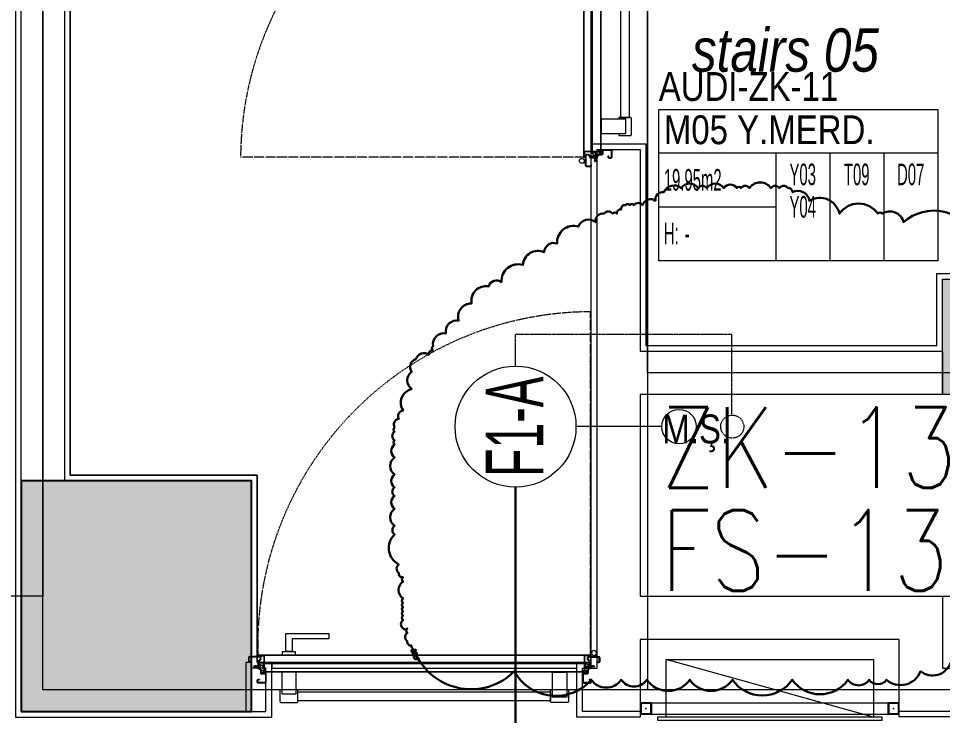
# Model space of a CAD drawing. Extents: x -2749 to 23780, y -1311 to 8245.
# Drawn here: x 3981.6 to 4302.5, y 2363.6 to 2605.5 of the extents above; entities that cross this region are included whole.
import ezdxf
from ezdxf.enums import TextEntityAlignment as Align

# ---------------------------------------------------------------- set-up
doc = ezdxf.new("R2010")
doc.units = 0
doc.header["$MEASUREMENT"] = 0
doc.linetypes.add('DOT2', pattern=[0.125, 0, -0.125])
doc.linetypes.add('HIDDEN', pattern=[0.375, 0.25, -0.125])
doc.layers.get('0').update_dxf_attribs({"color": 9, "lineweight": 9})
for name, color, linetype, lineweight in [('00', 9, 'Continuous', 9), ('01', 9, 'Continuous', 9), ('06D', 9, 'Continuous', 9), ('10', 9, 'Continuous', 9), ('11', 9, 'Continuous', 9), ('14', 9, 'Continuous', 9), ('20', 9, 'DOT2', 9), ('21', 9, 'Continuous', 9), ('30', 251, 'Continuous', 9), ('32-ekipman', 9, 'Continuous', 9), ('33', 9, 'BATTING', 9), ('35', 9, 'Continuous', 9), ('40', 9, 'Continuous', 9), ('40B', 9, 'Continuous', 9), ('E-MODÜL HATTI', 6, 'Continuous', 30), ('E-YAZI', 7, 'Continuous', 30), ('KOLON', 251, 'Continuous', 9), ('TARAMA', 251, 'Continuous', 13), ('Y-DRENAJ', 251, 'HIDDEN', 13), ('Y-SPRINKLER-BORU', 251, 'Continuous', 13), ('Y-VANA', 3, 'Continuous', 13)]:
    doc.layers.add(name, color=color, linetype=linetype, lineweight=lineweight)
doc.styles.add('Arial', font='arial.ttf', dxfattribs={"height": 2.5})
doc.styles.add('E-YAZI', font='txttw.shx')
doc.styles.add('MuuM_TEXT-ITALIC', font='ARIALNI.TTF')
doc.styles.add('MuuM_TEXT-STANDART', font='ARIALN.TTF')
doc.linetypes.add('BATTING', pattern='A,0.0001,-0.1,[134,ltypeshp.shx,S=0.1,R=0,X=-0.1,Y=0],-0.2,[134,ltypeshp.shx,S=0.1,R=180,X=0.1,Y=0],-0.1', length=0.4001)

# ---------------------------------------------------------------- blocks, each defined once
blk = doc.blocks.new('p-kolon_80x80')
blk.add_lwpolyline([(-40, -40), (40, -40), (40, 40), (-40, 40)], close=True)
blk = doc.blocks.new('*U11')
at = {"ltscale": 15}
for p, q in [((-24.9, 0.9), (-25.7, 0)), ((-24.9, -0.9), (-25.7, 0)), ((-22.9, 1.5), (-24.9, 0.9)), ((-22.9, 1.5), (-22.9, -1.5)), ((-21.2, -2.7), (-18.1, 2.8)), ((-21, -2.7), (-17.9, 2.7)), ((-19.7, -2.7), (-16.6, 2.8)), ((-19.5, -2.7), (-16.4, 2.7)), ((-18.5, 1.5), (-18.3, 2)), ((-18.2, -2.7), (-15.1, 2.8)), ((-18, -2.7), (-14.9, 2.7)), ((-17, 1.5), (-16.8, 2)), ((-16.7, -2.7), (-13.6, 2.8)), ((-16.5, -2.7), (-13.4, 2.7)), ((-15.5, 1.5), (-15.3, 2)), ((-15.2, -2.7), (-12.1, 2.8)), ((-15, -2.7), (-11.9, 2.7)), ((-14, 1.5), (-13.8, 2)), ((-13.7, -2.7), (-10.6, 2.8)), ((-13.5, -2.7), (-10.4, 2.7)), ((-12.5, 1.5), (-12.3, 2)), ((-12.2, -2.7), (-9.1, 2.8)), ((-12, -2.7), (-8.9, 2.7)), ((-11, 1.5), (-10.8, 2)), ((-10.7, -2.7), (-7.6, 2.8)), ((-10.5, -2.7), (-7.4, 2.7)), ((-9.5, 1.5), (-9.3, 2)), ((-9.2, -2.7), (-6.1, 2.8)), ((-9, -2.7), (-5.9, 2.7)), ((-8, 1.5), (-7.8, 2)), ((-7.7, -2.7), (-4.6, 2.8)), ((-7.5, -2.7), (-4.4, 2.7)), ((-6.5, 1.5), (-6.3, 2)), ((-6.2, -2.7), (-3.1, 2.8)), ((-6, -2.7), (-2.9, 2.7)), ((-5, 1.5), (-4.8, 2)), ((-4.7, -2.7), (-1.6, 2.8)), ((-4.5, -2.7), (-1.4, 2.7)), ((-3.5, 1.5), (-3.3, 2)), ((-2, 1.5), (-1.8, 2)), ((-0.5, 4.2), (-1.5, 1.5)), ((0, 0.5), (-0.6, 0.5)), ((-24.9, -0.9), (-22.9, -1.5)), ((-8.6, -1.5), (-22.9, -1.5)), ((-21.2, -2.7), (-20.9, -1.5)), ((-20.3, -1.5), (-19.1, -1.5)), ((-19.7, -2.7), (-19.4, -1.5)), ((-18.8, -1.5), (-17.6, -1.5)), ((-18.2, -2.7), (-17.9, -1.5)), ((-17.3, -1.5), (-16.1, -1.5)), ((-16.7, -2.7), (-16.4, -1.5)), ((-15.8, -1.5), (-14.6, -1.5)), ((-15.2, -2.7), (-14.9, -1.5)), ((-14.3, -1.5), (-13.1, -1.5)), ((-13.7, -2.7), (-13.4, -1.5)), ((-12.8, -1.5), (-11.6, -1.5)), ((-12.2, -2.7), (-11.9, -1.5)), ((-11.3, -1.5), (-10.1, -1.5)), ((-10.7, -2.7), (-10.4, -1.5)), ((-9.8, -1.5), (-8.6, -1.5)), ((-9.2, -2.7), (-8.9, -1.5)), ((-8.3, -1.5), (-7.1, -1.5)), ((-7.7, -2.7), (-7.4, -1.5)), ((-6.8, -1.5), (-5.6, -1.5)), ((-6.2, -2.7), (-5.9, -1.5)), ((-5.3, -1.5), (-4.1, -1.5)), ((-4.7, -2.7), (-4.4, -1.5)), ((-3.8, -1.5), (-2.1, -1.5)), ((-0.5, -4.2), (-1.5, -1.5)), ((0, -0.5), (-0.6, -0.5))]:
    blk.add_line(p, q, dxfattribs=at)
for p, q in [((-6.9, 1.5), (-22.9, 1.5)), ((-17.4, 1.5), (-18.6, 1.5)), ((-15.9, 1.5), (-17.1, 1.5)), ((-14.4, 1.5), (-15.6, 1.5)), ((-12.9, 1.5), (-14.1, 1.5)), ((-11.4, 1.5), (-12.6, 1.5)), ((-9.9, 1.5), (-11.1, 1.5)), ((-8.4, 1.5), (-9.6, 1.5)), ((-6.9, 1.5), (-8.1, 1.5)), ((-5.4, 1.5), (-6.6, 1.5)), ((-3.9, 1.5), (-5.1, 1.5)), ((-2.4, 1.5), (-3.6, 1.5)), ((-1.5, 1.5), (-2.1, 1.5)), ((0, 0.5), (0, 4.1)), ((-1.5, -1.5), (-2.1, -1.5)), ((0, -0.5), (0, -4.1))]:
    blk.add_line(p, q)
for centre, radius, start, end in [((-26, 3.9), 3.92, 274.361, 322.1025), ((-26, -3.9), 3.92, 37.8975, 85.639), ((-18, 2.8), 0.0971, 330.3204, 150.3204), ((-16.5, 2.8), 0.0971, 330.3204, 150.3204), ((-15, 2.8), 0.0971, 330.3204, 150.3204), ((-13.5, 2.8), 0.0971, 330.3204, 150.3204), ((-12, 2.8), 0.0971, 330.3204, 150.3204), ((-10.5, 2.8), 0.0971, 330.3204, 150.3204), ((-9, 2.8), 0.0971, 330.3204, 150.3204), ((-7.5, 2.8), 0.0971, 330.3204, 150.3204), ((-6, 2.8), 0.0971, 330.3204, 150.3204), ((-4.5, 2.8), 0.0971, 330.3204, 150.3204), ((-3, 2.8), 0.0971, 330.3204, 150.3204), ((-1.5, 2.8), 0.0971, 330.3204, 150.3204), ((-0.6, 0), 0.486, 90, 270), ((-0.3, 4.1), 0.25, 0, 150.0864), ((-21.1, -2.7), 0.0971, 150.3204, 330.3204), ((-19.6, -2.7), 0.0971, 150.3204, 330.3204), ((-18.1, -2.7), 0.0971, 150.3204, 330.3204), ((-16.6, -2.7), 0.0971, 150.3204, 330.3204), ((-15.1, -2.7), 0.0971, 150.3204, 330.3204), ((-13.6, -2.7), 0.0971, 150.3204, 330.3204), ((-12.1, -2.7), 0.0971, 150.3204, 330.3204), ((-10.6, -2.7), 0.0971, 150.3204, 330.3204), ((-9.1, -2.7), 0.0971, 150.3204, 330.3204), ((-7.6, -2.7), 0.0971, 150.3204, 330.3204), ((-6.1, -2.7), 0.0971, 150.3204, 330.3204), ((-4.6, -2.7), 0.0971, 150.3204, 330.3204), ((-0.3, -4.1), 0.25, 209.9136, 0)]:
    blk.add_arc(centre, radius, start, end, dxfattribs=at)
blk = doc.blocks.new('conta')
at = {"ltscale": 10}
for p, q in [((-2649.88, 5344.46), (-2649.78, 5344.3)), ((-2649.87, 5345.53), (-2649.81, 5345.61)), ((-2649.78, 5344.3), (-2649.74, 5344.3)), ((-2649.72, 5345.4), (-2649.28, 5345.4)), ((-2649.25, 5345.41), (-2649.09, 5345.51)), ((-2648.97, 5344.05), (-2648.78, 5343.8)), ((-2648.87, 5344.09), (-2648.7, 5343.86)), ((-2648.83, 5344.87), (-2648.56, 5345.24)), ((-2648.77, 5345.12), (-2648.63, 5345.3)), ((-2648.71, 5343.79), (-2648.71, 5343.79)), ((-2648.56, 5345.31), (-2648.56, 5345.31))]:
    blk.add_line(p, q, dxfattribs=at)
for centre, radius, start, end in [((-2653.03, 5345), 3.19, 350.4674, 8.9372), ((-2649.87, 5344.47), 0.02, 170.4674, 213.7451), ((-2649.83, 5345.5), 0.05, 140.6345, 188.9372), ((-2649.74, 5345.58), 0.0696, 22.2428, 159.258), ((-2650.94, 5345.01), 1.24, 340.3382, 16.7772), ((-2649.74, 5344.58), 0.03, 160.3382, 273.2666), ((-2649.72, 5345.37), 0.03, 90, 196.7772), ((-2649.56, 5341.55), 3.01, 80.4362, 93.2666), ((-2649.28, 5345.45), 0.05, 270, 303.0062), ((-2649.22, 5344.14), 0.231, 353.9571, 81.9004), ((-2649.08, 5345.49), 0.03, 4.7972, 123.0062), ((-2649.06, 5344.54), 0.03, 260.4362, 338.7066), ((-2650.22, 5344.99), 1.27, 338.7066, 23.0418), ((-2648.89, 5344.11), 0.1, 173.9571, 217.2653), ((-2649.01, 5345.57), 0.05, 18.7951, 42.1429), ((-2651.17, 5344.83), 2.33, 7.5897, 18.7951), ((-2658.2, 5345.19), 9.36, 353.6857, 357.8537), ((-2648.79, 5344.15), 0.1, 173.6857, 217.2653), ((-2648.81, 5345.15), 0.05, 187.5897, 322.7347), ((-2648.79, 5344.84), 0.05, 142.7347, 180.2669), ((-2648.74, 5343.83), 0.05, 217.2653, 307.2653), ((-2648.74, 5343.83), 0.05, 307.2653, 37.2653), ((-2648.59, 5345.27), 0.05, 52.7347, 142.7347), ((-2648.59, 5345.27), 0.05, 322.7347, 52.7347)]:
    blk.add_arc(centre, radius, start, end, dxfattribs=at)
for points, knots in [([(-2649.74, 5344.31), (-2649.74, 5344.34), (-2649.7, 5344.52), (-2649.59, 5344.33), (-2649.34, 5344.36), (-2649.23, 5344.37), (-2649.18, 5344.37)], [0, 0, 0, 0, 0.1008757, 0.3841126, 0.5436166, 0.6906785, 0.6906785, 0.6906785, 0.6906785]), ([(-2648.98, 5345.6), (-2649, 5345.63), (-2649.09, 5345.71), (-2649.23, 5345.44), (-2649.32, 5345.74), (-2649.39, 5345.46), (-2649.51, 5345.75), (-2649.59, 5345.5), (-2649.65, 5345.57), (-2649.68, 5345.61)], [0.0086373, 0.0086373, 0.0086373, 0.0086373, 0.1097304, 0.3133405, 0.4430081, 0.5658764, 0.7165186, 0.8527974, 0.9648495, 0.9648495, 0.9648495, 0.9648495])]:
    blk.add_open_spline(points, degree=3, knots=knots, dxfattribs=at)
blk = doc.blocks.new('p-yn_sackasa')
at = {"layer": '10', "linetype": 'Continuous'}
for p, q in [((0, 6.16), (0, 6.9)), ((0.01, 6.9), (0.01, 6.15)), ((0.14, 6.9), (0.14, 6.16)), ((0.15, 6.9), (0.15, 6.16)), ((2.69, 7.16), (0.26, 7.16)), ((2.69, 7.15), (0.26, 7.15)), ((2.69, 7.02), (0.26, 7.02)), ((0.26, 7.01), (2.69, 7.01)), ((2.8, 3.29), (2.8, 6.9)), ((2.81, 3.29), (2.81, 6.9)), ((2.94, 3.29), (2.94, 6.9)), ((2.95, 3.29), (2.95, 6.9)), ((0.26, 6.05), (0.76, 6.05)), ((0.75, 6.04), (0.26, 6.04)), ((0.26, 5.91), (0.75, 5.91)), ((0.76, 5.9), (0.26, 5.9)), ((0.75, 5.91), (0.75, 6.04)), ((0.76, 5.9), (0.76, 6.05)), ((1.11, 2.52), (1.11, 3.73)), ((1.12, 2.52), (1.12, 3.73)), ((1.25, 3.73), (1.25, 2.52)), ((1.26, 2.52), (1.26, 3.73)), ((1.37, 3.98), (2.49, 3.98)), ((2.49, 3.97), (1.37, 3.97)), ((1.37, 3.84), (2.49, 3.84)), ((2.49, 3.83), (1.37, 3.83)), ((2.6, 3.69), (2.5, 3.36)), ((2.51, 3.35), (2.61, 3.69)), ((2.73, 3.65), (2.63, 3.32)), ((2.74, 3.64), (2.64, 3.31)), ((-2.19, 0), (-2.19, -0.15)), ((0.67, -0.71), (0.67, 2.27)), ((0.69, -0.71), (0.69, 2.27)), ((0.81, -0.71), (0.81, 2.27)), ((0.83, -0.71), (0.83, 2.27)), ((0.92, 2.33), (0.95, 2.32)), ((0.93, 2.34), (0.95, 2.33)), ((1.01, 2.46), (0.99, 2.47)), ((0.99, 2.46), (1.01, 2.45)), ((-2.95, -0.25), (-2.95, -1.75)), ((-2.94, -1.75), (-2.94, -0.25)), ((-2.81, -0.25), (-2.81, -1.75)), ((-2.8, -0.25), (-2.8, -1.75)), ((-2.19, 0), (-2.7, 0)), ((-2.2, -0.01), (-2.7, -0.01)), ((-2.2, -0.14), (-2.7, -0.14)), ((-2.19, -0.15), (-2.7, -0.15)), ((1.01, -1.85), (-2.7, -1.85)), ((1.01, -1.86), (-2.7, -1.86)), ((-2.7, -1.99), (1.01, -1.99)), ((1.01, -2), (-2.7, -2)), ((-2.2, -0.14), (-2.2, -0.01)), ((0.92, -0.77), (0.95, -0.76)), ((0.93, -0.78), (0.95, -0.77)), ((0.99, -0.89), (1.01, -0.88)), ((1.01, -0.89), (0.99, -0.91)), ((1.11, -0.96), (1.11, -1.75)), ((1.12, -0.96), (1.12, -1.75)), ((1.25, -0.96), (1.25, -1.75)), ((1.26, -0.96), (1.26, -1.75))]:
    blk.add_line(p, q, dxfattribs=at)
for points in [[(0.15, 2.14), (0.67, 2.14), (0.67, -0.54), (0.15, -0.54)], [(0.15, 2.14), (0.41, 2.14), (0.41, -0.54), (0.15, -0.54)]]:
    blk.add_lwpolyline(points, close=True, dxfattribs=at)
for centre, radius, start, end in [((0.26, 6.9), 0.261, 90, 180), ((0.26, 6.9), 0.249, 90, 180), ((0.26, 6.9), 0.122, 90, 180), ((0.26, 6.9), 0.11, 90, 180), ((2.69, 6.9), 0.261, 0, 90), ((2.69, 6.9), 0.249, 0, 90), ((2.69, 6.9), 0.122, 0, 90), ((2.69, 6.9), 0.11, 0, 90), ((0.26, 6.16), 0.261, 180, 270), ((0.26, 6.16), 0.249, 181.345, 271.3502), ((0.26, 6.16), 0.122, 180, 270), ((0.26, 6.16), 0.11, 180, 270), ((1.37, 3.73), 0.253, 90, 180), ((1.37, 3.73), 0.24, 90, 180), ((1.37, 3.73), 0.114, 90, 180), ((1.37, 3.73), 0.101, 90, 180), ((2.49, 3.72), 0.261, 342.8602, 90), ((2.49, 3.72), 0.249, 342.8613, 90), ((2.49, 3.72), 0.122, 342.8607, 90), ((2.49, 3.72), 0.11, 342.8621, 90), ((2.72, 3.29), 0.232, 162.8601, 0), ((2.72, 3.29), 0.219, 162.8613, 0), ((2.72, 3.29), 0.0927, 162.8605, 0), ((2.72, 3.29), 0.0801, 162.8624, 0), ((0.89, 2.27), 0.219, 63.2153, 180), ((0.89, 2.27), 0.206, 63.2169, 180), ((0.89, 2.27), 0.0801, 63.215, 180), ((0.89, 2.27), 0.0674, 63.2144, 180), ((1.04, 2.52), 0.206, 243.2197, 0), ((1.04, 2.52), 0.219, 243.2148, 0), ((1.04, 2.52), 0.0801, 243.2203, 0), ((1.04, 2.52), 0.0674, 243.2129, 0), ((-2.7, -0.25), 0.253, 90, 180), ((-2.7, -1.75), 0.253, 180, 270), ((-2.7, -0.25), 0.24, 90, 180), ((-2.7, -1.75), 0.24, 180, 270), ((-2.7, -0.25), 0.114, 90, 180), ((-2.7, -1.75), 0.114, 180, 270), ((-2.7, -0.25), 0.101, 90, 180), ((-2.7, -1.75), 0.101, 180, 270), ((0.89, -0.71), 0.219, 180, 296.785), ((0.89, -0.71), 0.206, 180, 296.7851), ((0.89, -0.71), 0.0801, 180, 296.785), ((0.89, -0.71), 0.0674, 180, 180.5245), ((0.89, -0.71), 0.0674, 180, 296.7871), ((1.04, -0.96), 0.219, 0, 116.7854), ((1.04, -0.96), 0.206, 0, 116.7836), ((1.04, -0.96), 0.0801, 0, 116.7811), ((1.04, -0.96), 0.0674, 0, 116.7871), ((1.01, -1.75), 0.114, 270, 0), ((1.01, -1.75), 0.24, 270, 0), ((1.01, -1.75), 0.101, 270, 0), ((1.01, -1.75), 0.253, 270, 0)]:
    blk.add_arc(centre, radius, start, end, dxfattribs=at)
at = {"layer": '10', "xscale": 0.0842696629213483, "yscale": 0.0842696629213483, "zscale": 0.0842696629213483}
blk.add_blockref('*U11', (0.95, 1.35), dxfattribs=at)
at = {"layer": '14', "xscale": -0.7887640449438696, "yscale": 0.7887640449438696, "zscale": 0.7887640449438204, "rotation": 90}
blk.add_blockref('conta', (4217.78, -2086.42), dxfattribs=at)
blk = doc.blocks.new('*U325')
at = {"layer": '06D'}
for points in [[(12.5, 9.56), (11.87, 9.56), (11.87, 13.56, -0.414214), (12.25, 13.93), (17.75, 13.93, -0.414214), (18.12, 13.56), (18.12, 9.56), (17.5, 9.56)], [(111.5, 9.56), (112.12, 9.56), (112.12, 13.56, 0.414214), (111.75, 13.93), (106.25, 13.93, 0.414214), (105.87, 13.56), (105.87, 9.56), (106.5, 9.56)]]:
    blk.add_lwpolyline(points, format="xyb", dxfattribs=at)
for points in [[(105.87, 13.31), (18.12, 13.31), (18.12, 10.18), (105.87, 10.18)], [(12.5, 10.94), (17.5, 10.94), (17.5, 3.44), (12.5, 3.44)], [(111.5, 12.06), (106.5, 12.06), (106.5, 3.44), (111.5, 3.44)]]:
    blk.add_lwpolyline(points, close=True, dxfattribs=at)
for points in [[(12.8, -2.56), (12.8, -3.81), (17.2, -3.81), (17.2, -2.56), (12.8, -2.56)], [(13.87, -3.81), (13.87, -10.06), (28.87, -10.06), (28.87, -8.19), (16.12, -8.19), (16.12, -8.19), (16.12, -3.81), (13.87, -3.81)]]:
    blk.add_lwpolyline(points, dxfattribs=at)
at = {"layer": '10', "ltscale": 10}
for p, q in [((6.3, -2.19), (6.3, 3.34)), ((117.6, 3.44), (6.4, 3.44)), ((6.45, -2.29), (6.45, 3.24)), ((117.5, 3.29), (6.5, 3.29)), ((117.55, -2.29), (117.55, 3.24)), ((117.7, -2.19), (117.7, 3.34)), ((5, 0.68), (6, 1.33)), ((5, 0.68), (6, 1.33)), ((6, 0.28), (5, 0.28)), ((6, 0.28), (5, 0.28)), ((6, 0.08), (5, 0.08)), ((6, 0.08), (5, 0.08)), ((6, 1.76), (6, 1.33)), ((6.3, 1.76), (6, 1.76)), ((6, 1.76), (6, 1.33)), ((6.3, 1.76), (6, 1.76)), ((6, 1.33), (6, -0.17)), ((6, 1.33), (6, -0.17)), ((6.3, 1.33), (6.3, 1.76)), ((6.3, 1.33), (6.3, 1.76)), ((6.3, -0.17), (6.3, 1.33)), ((6.3, -0.17), (6.3, 1.33)), ((117.7, 1.76), (117.7, 0.26)), ((118, 1.76), (117.7, 1.76)), ((117.7, 0.26), (117.7, -0.17)), ((118, 0.26), (118, 1.76)), ((118, 1.51), (119, 1.51)), ((118, 1.31), (119, 1.31)), ((119, 0.91), (118, 0.26)), ((118, -0.17), (118, 0.26)), ((4.3, -2.46), (4.3, -2.34)), ((4.4, -2.24), (6.25, -2.24)), ((119.6, -2.56), (4.4, -2.56)), ((4.45, -2.41), (4.45, -2.39)), ((4.45, -2.39), (6.35, -2.39)), ((119.54, -2.41), (4.45, -2.41)), ((6, -0.17), (6.3, -0.17)), ((6, -0.17), (6.3, -0.17)), ((119.54, -2.39), (117.65, -2.39)), ((117.7, -0.17), (118, -0.17)), ((119.6, -2.24), (117.75, -2.24)), ((119.55, -2.41), (119.55, -2.39)), ((119.7, -2.46), (119.7, -2.34)), ((120.84, -2), (120.84, -2.43)), ((120.84, -2), (120.84, -2.43)), ((121.05, -2), (121.05, -2.43)), ((121.05, -2), (121.05, -2.43)), ((121.22, -2.16), (121.05, -2.16)), ((121.22, -2.16), (121.05, -2.16)), ((121.22, -2.16), (121.22, -2.29)), ((121.22, -2.16), (121.22, -2.29)), ((121.6, -2.73), (121.73, -2.62)), ((121.6, -2.73), (121.73, -2.62))]:
    blk.add_line(p, q, dxfattribs=at)
blk.add_circle((120.95, -3.26), 0.843, dxfattribs=at)
blk.add_circle((120.95, -3.26), 0.843, dxfattribs=at)
for centre, radius, start, end in [((6.44, 3.3), 0.141, 104.9271, 165.0729), ((117.5, 3.24), 0.05, 0, 90), ((117.6, 3.34), 0.1, 0, 90), ((4.4, -2.34), 0.1, 90, 180), ((4.4, -2.46), 0.1, 180, 270), ((4.45, -2.39), 0.005, 90, 180), ((4.45, -2.41), 0.005, 180, 270), ((6.25, -2.19), 0.05, 270, 0), ((6.35, -2.29), 0.1, 270, 0), ((117.65, -2.29), 0.1, 180, 270), ((117.75, -2.19), 0.05, 180, 270), ((119.54, -2.39), 0.005, 0, 90), ((119.54, -2.41), 0.005, 270, 360), ((119.6, -2.34), 0.1, 0, 90), ((119.6, -2.46), 0.1, 270, 0), ((120.42, -2.26), 0.302, 285.5524, 60.0315), ((120.42, -2.26), 0.302, 285.5524, 60.0315), ((120.42, -2.26), 0.428, 336.352, 37.621), ((120.42, -2.26), 0.428, 336.352, 37.621), ((120.95, -3.26), 1.01, 39.4092, 74.2861), ((120.95, -3.26), 1.01, 39.4092, 74.2861)]:
    blk.add_arc(centre, radius, start, end, dxfattribs=at)
at = {"layer": '20'}
blk.add_lwpolyline([(119.7, -2.4), (119.7, -121.8, -0.421209), (4.3, -2.4, 1)], format="xyb", dxfattribs=at)
at = {"layer": '33', "ltscale": 0.25}
blk.add_lwpolyline([(117.55, 0.48), (6.45, 0.48)], dxfattribs=at)
blk.add_blockref('p-yn_sackasa', (4, 0))
at = {"xscale": -1}
blk.add_blockref('p-yn_sackasa', (120, 0), dxfattribs=at)
blk = doc.blocks.new('0_roomno2-flat-1')
at = {"layer": '21'}
blk.add_lwpolyline([(96.88, -52.5), (0, -52.5), (0, 0), (96.88, 0)], close=True, dxfattribs=at)
for points in [[(0, -15), (96.88, -15)], [(40.62, -15), (40.62, -52.5)], [(59.38, -15), (59.38, -52.5)], [(78.12, -15), (78.12, -52.5)], [(0, -33.75), (40.62, -33.75)]]:
    blk.add_lwpolyline(points, dxfattribs=at)
at = {"layer": '21', "style": 'MuuM_TEXT-STANDART', "width": 0.6}
blk.add_text('H:', height=7.5, dxfattribs=at).set_placement((1.75, -43.04), align=Align.MIDDLE_LEFT)
at = {"layer": '21', "style": 'Arial'}
blk.add_attdef('ODANO', (0, 5.85), '', height=10, dxfattribs=at)
blk.add_attdef('MEKANADI', text='', height=10, dxfattribs=at).set_placement((1.75, -15), align=Align.BOTTOM_LEFT)
at = {"layer": '21', "style": 'MuuM_TEXT-STANDART', "width": 0.6}
for tag, p in [('YER01', (50, -22.5)), ('TAVAN01', (68.75, -22.5)), ('DUVAR01', (87.5, -22.5)), ('YER02', (50, -33.75)), ('TAVAN02', (68.75, -33.75)), ('DUVAR02', (87.5, -33.75)), ('YER03', (50, -45)), ('TAVAN03', (68.75, -45)), ('DUVAR03', (87.5, -45))]:
    blk.add_attdef(tag, text='', height=7.5, dxfattribs=at).set_placement(p, align=Align.MIDDLE_CENTER)
for tag, p in [('M2', (1.75, -24.38)), ('TEMIZTAVANYUKSEKLIGI', (9, -43.04))]:
    blk.add_attdef(tag, text='', height=7.5, dxfattribs=at).set_placement(p, align=Align.MIDDLE_LEFT)
blk = doc.blocks.new('p-krt-yangindolabi_vw')
at = {"linetype": 'Continuous'}
blk.add_lwpolyline([(-37.41, 54.8), (-36, 58.78), (-36, 44.76), (-47.25, 40.82), (-24.75, 40.82), (-36, 36.88), (-36, 25.98)], dxfattribs=at)
for points in [[(-36, 58.78), (-37.41, 54.8)], [(-36, 58.78), (-34.59, 54.8)]]:
    blk.add_lwpolyline(points)
for points in [[(-72, 20), (-75, 20), (-75, 21), (3, 21), (3, 20)], [(-72, 0), (0, 0), (0, 20), (-72, 20)], [(0, 20), (-72, 0), (0, 0)]]:
    blk.add_lwpolyline(points, close=True)
blk = doc.blocks.new('Prf-40x40')
for points in [[(1.5, -2), (-1.5, -2, -0.414214), (-2, -1.5), (-2, 1.5, -0.414214), (-1.5, 2), (1.5, 2, -0.414214), (2, 1.5), (2, -1.5, -0.414214)], [(1.5, -1.7), (-1.5, -1.7, -0.414214), (-1.7, -1.5), (-1.7, 1.5, -0.414214), (-1.5, 1.7), (1.5, 1.7, -0.414214), (1.7, 1.5), (1.7, -1.5, -0.414214)]]:
    blk.add_lwpolyline(points, format="xyb", close=True)
blk.add_point((0, 0))
blk = doc.blocks.new('p-zemin kat')
blk.add_lwpolyline([(4062.5, 2382), (4060.5, 2382), (4060.5, 2365)])
at = {"layer": '00'}
for points in [[(3997.5, 2475), (3997.5, 2445), (3982.5, 2445), (3982.5, 2745), (3997.5, 2745), (3997.5, 2490), (3997.5, 2490), (3997.5, 2475)], [(4062.5, 2365), (4067.5, 2365), (4067.5, 2380), (4062.5, 2380)]]:
    blk.add_lwpolyline(points, close=True, dxfattribs=at)
blk.add_lwpolyline([(4287.5, 2365), (4287.5, 2390), (4197.5, 2390), (4197.5, 2365), (4177.5, 2365), (4177.5, 2380), (4182.5, 2380), (4182.5, 2560), (4197.5, 2560), (4197.5, 2490), (4302.5, 2490), (4302.5, 2475), (4197.5, 2475), (4197.5, 2405), (4302.5, 2405), (4302.5, 2380), (4582.5, 2380), (4582.5, 2475), (4602.5, 2475), (4602.5, 2380), (4732.5, 2380), (4732.5, 2365), (4287.5, 2365)], dxfattribs=at)
at = {"layer": '01'}
blk.add_lwpolyline([(4302.5, 2825), (4782.5, 2825), (4782.5, 2365), (4732.5, 2365), (4732.5, 2475), (4342.5, 2475), (4342.5, 2475), (4302.5, 2475), (4302.5, 2515), (4732.5, 2515), (4732.5, 2785), (4302.5, 2785)], close=True, dxfattribs=at)
at = {"layer": '06D'}
blk.add_lwpolyline([(4197.5, 2405), (4582.5, 2405), (4582.5, 2475), (4197.5, 2475)], close=True, dxfattribs=at)
blk.add_lwpolyline([(4197.5, 2368), (4284, 2368)], dxfattribs=at)
at = {"layer": '11'}
blk.add_lwpolyline([(4197.5, 2364), (4287.5, 2364)], dxfattribs=at)
at = {"layer": '14'}
for points in [[(3908, 2819.3), (3908, 2803), (3980.5, 2803), (3980.5, 2803), (3980.5, 2803), (3980.5, 2363), (4060.5, 2363), (4069.5, 2363), (4069.5, 2382), (4064.5, 2382), (4064.5, 2447), (3999.5, 2447), (3999.5, 2743), (4064.5, 2743), (4064.5, 2808), (4069.5, 2808), (4069.5, 2826.86)], [(4197.5, 2365), (4197.5, 2363), (4175.5, 2363), (4175.5, 2382), (4180.5, 2382), (4180.5, 2562), (4199.5, 2562), (4199.5, 2492), (4300.5, 2492), (4300.5, 2517), (4730.5, 2517), (4730.5, 2783), (4300.5, 2783), (4300.5, 2803), (4199.5, 2803), (4199.5, 2668), (4180.5, 2668), (4180.5, 2808), (4175.5, 2808), (4175.5, 2825)], [(4782.5, 2365), (4782.5, 2363.15), (4287.5, 2363.15), (4287.5, 2365.15)]]:
    blk.add_lwpolyline(points, dxfattribs=at)
at = {"layer": '40B'}
blk.add_lwpolyline([(1935.27, 740.05, -0.306949), (4278.59, 2070.68, 0.001238), (4287.87, 2185.72, -0.024009), (4527.5, 2155.06), (4532.5, 2153.27), (4532.5, 2372.5), (4200, 2372.5), (3990, 2372.5), (3990, 2405), (3287.33, 2405), (3287.33, 2825), (2222.5, 2825)], format="xyb", dxfattribs=at)
for points in [[(3697.5, 2405), (3697.5, 2825), (3990, 2825), (3990, 2405)], [(3990, 2372.5), (3990, 2825), (4200, 2825), (4200, 2372.5)], [(4782.5, 2825), (4782.5, 2482.5), (4200, 2482.5), (4200, 2825)]]:
    blk.add_lwpolyline(points, close=True, dxfattribs=at)
ref = blk.add_blockref('0_roomno2-flat-1', (4203.95, 2573.85))
ref.add_attrib('ODANO', 'AUDI-ZK-11', dxfattribs={"layer": '21', "height": 10, "style": 'MuuM_TEXT-STANDART'}).set_placement((4203.95, 2573.85), align=Align.BOTTOM_LEFT)
ref.add_attrib('MEKANADI', 'M05 Y.MERD.', dxfattribs={"layer": '21', "height": 10, "style": 'MuuM_TEXT-STANDART'}).set_placement((4205.7, 2558.85), align=Align.BOTTOM_LEFT)
ref.add_attrib('M2', '19.95m2', dxfattribs={"layer": '21', "height": 7.5, "style": 'MuuM_TEXT-STANDART', "width": 0.6}).set_placement((4205.7, 2549.48), align=Align.MIDDLE_LEFT)
ref.add_attrib('TEMIZTAVANYUKSEKLIGI', '-', dxfattribs={"layer": '21', "height": 7.5, "style": 'MuuM_TEXT-STANDART', "width": 0.6}).set_placement((4212.95, 2530.81), align=Align.MIDDLE_LEFT)
ref.add_attrib('YER01', 'Y03', dxfattribs={"layer": '21', "height": 7.5, "style": 'MuuM_TEXT-STANDART', "width": 0.6}).set_placement((4253.95, 2551.35), align=Align.MIDDLE_CENTER)
ref.add_attrib('TAVAN01', 'T09', dxfattribs={"layer": '21', "height": 7.5, "style": 'MuuM_TEXT-STANDART', "width": 0.6}).set_placement((4272.7, 2551.35), align=Align.MIDDLE_CENTER)
ref.add_attrib('DUVAR01', 'D07', dxfattribs={"layer": '21', "height": 7.5, "style": 'MuuM_TEXT-STANDART', "width": 0.6}).set_placement((4291.45, 2551.35), align=Align.MIDDLE_CENTER)
ref.add_attrib('YER02', 'Y04', dxfattribs={"layer": '21', "height": 7.5, "style": 'MuuM_TEXT-STANDART', "width": 0.6}).set_placement((4253.95, 2540.1), align=Align.MIDDLE_CENTER)
at = {"layer": '01'}
blk.add_blockref('p-kolon_80x80', (4022.5, 2405), dxfattribs=at)
at = {"layer": '10', "rotation": 270}
blk.add_blockref('*U325', (4180.5, 2677), dxfattribs=at)
at = {"layer": '10', "xscale": -1, "rotation": 180}
blk.add_blockref('*U325', (4060.5, 2382), dxfattribs=at)
at = {"layer": '10', "xscale": -1}
for p in [(4199.5, 2366), (4285.5, 2366)]:
    blk.add_blockref('Prf-40x40', p, dxfattribs=at)
at = {"layer": '32-ekipman', "xscale": -1, "rotation": 180}
blk.add_blockref('p-krt-yangindolabi_vw', (4278.5, 2383), dxfattribs=at)
at = {"layer": '21', "style": 'MuuM_TEXT-STANDART'}
blk.add_text('M.Ş.', height=10, dxfattribs=at).set_placement((4205.19, 2458.02))
at = {"layer": '40', "insert": (4247.93, 2594.4), "char_height": 15, "width": 335.6561, "attachment_point": 5, "style": 'MuuM_TEXT-ITALIC'}
blk.add_mtext('stairs 05', dxfattribs=at)
blk = doc.blocks.new('A$C324859F2')
at = {"color": 3}
blk.add_circle((0, 0), 210, dxfattribs=at)
at = {"color": 3, "width": 0.6}
blk.add_attdef('TEXT1', text='', height=200, dxfattribs=at).set_placement((0, -96.6), align=Align.CENTER)

msp = doc.modelspace()

# ---------------------------------------------------------------- hatches: boundary and pattern name
at = {"layer": 'TARAMA', "linetype": 'ByBlock', "lineweight": -3}
h = msp.add_hatch(dxfattribs=at)
h.set_pattern_fill('ANSI36', color=256, scale=2, style=0)
h.set_pattern_definition([(45, (4746.007, 395.342), (3.367596, 12.347852), [15.875, -3.175, 0, -3.175])])
h.paths.add_polyline_path([(4762.5, 425), (4682.5, 425), (4682.5, 345), (4762.5, 345)])
h.paths.add_polyline_path([(1262.5, 425), (1182.5, 425), (1182.5, 345), (1262.5, 345)])
h.paths.add_polyline_path([(1962.5, 345), (1962.5, 425), (1882.5, 425), (1882.5, 345)])
h.paths.add_polyline_path([(2662.5, 425), (2582.5, 425), (2582.5, 345), (2662.5, 345)])
h.paths.add_polyline_path([(3282.5, 425), (3282.5, 345), (3362.5, 345), (3362.5, 425)])
h.paths.add_polyline_path([(4062.5, 425), (3982.5, 425), (3982.5, 345), (4062.5, 345)])
h.paths.add_polyline_path([(4782.5, 2785), (4782.5, 2365), (4732.5, 2365), (4732.5, 2475), (4302.5, 2475), (4302.5, 2515), (4732.5, 2515), (4732.5, 2785), (4302.5, 2785), (4302.5, 2825), (4782.5, 2825)])
h.paths.add_polyline_path([(1757.5, 2515), (1757.5, 2430), (1962.5, 2430), (1962.5, 2390), (1747.5, 2390), (1717.5, 2390), (1717.5, 2475), (1212.5, 2475), (1212.5, 2390), (1162.5, 2390), (1162.5, 2825), (1962.5, 2825), (1962.5, 2785), (1212.5, 2785), (1212.5, 2515)])
h.paths.add_polyline_path([(1882.5, 1945), (1962.5, 1945), (1962.5, 2025), (1882.5, 2025)])
h.paths.add_polyline_path([(1182.5, 1945), (1262.5, 1945), (1262.5, 2025), (1182.5, 2025)])
h.paths.add_polyline_path([(3982.5, 2365), (4062.5, 2365), (4062.5, 2445), (3982.5, 2445)])
h.paths.add_polyline_path([(3282.5, 2365), (3362.5, 2365), (3362.5, 2445), (3282.5, 2445)])
h.paths.add_polyline_path([(2582.5, 2365), (2662.5, 2365), (2662.5, 2445), (2582.5, 2445)])
h.paths.add_polyline_path([(3982.5, 2745), (4062.5, 2745), (4062.5, 2825), (3982.5, 2825)])
h.paths.add_polyline_path([(2582.5, 2745), (2662.5, 2745), (2662.5, 2825), (2582.5, 2825)])
h.paths.add_polyline_path([(3282.5, 2745), (3362.5, 2745), (3362.5, 2825), (3282.5, 2825)])
h.paths.add_polyline_path([(1882.5, 3805), (1962.5, 3805), (1962.5, 3885), (1882.5, 3885)])
h.paths.add_polyline_path([(1182.5, 3805), (1262.5, 3805), (1262.5, 3885), (1182.5, 3885)])

# ---------------------------------------------------------------- linework, layer by layer
at = {"layer": '30'}
msp.add_lwpolyline([(4180.2, 2382), (4064.5, 2382), (4064.5, 2447), (3999.5, 2447), (3999.5, 2743), (4064.5, 2743), (4064.5, 2803), (4180.5, 2803)], close=True, dxfattribs=at)
at = {"layer": '35'}
msp.add_lwpolyline([(3999.5, 2743), (3999.5, 2447), (4064.5, 2447), (4064.5, 2382), (4069.5, 2382), (4069.5, 2380), (4175.5, 2380), (4175.5, 2382), (4180.5, 2382), (4180.5, 2562), (4199.5, 2562), (4199.5, 2492), (4300.5, 2492), (4300.5, 2517), (4383, 2517)], dxfattribs=at)
at = {"layer": 'E-MODÜL HATTI', "ltscale": 50}
msp.add_line((4154.2, 2442.83), (4154.2, 2340.84), dxfattribs=at)
at = {"layer": 'E-YAZI', "color": 2, "ltscale": 50}
msp.add_lwpolyline([(4314.2, 2528.82, 0.520567), (4288.95, 2534.76, 0.520567), (4288.95, 2534.76, 0.520567), (4281.52, 2537.73, 0.520567), (4281.52, 2537.73, 0.520567), (4280.04, 2537.73, 0.520567), (4280.04, 2537.73, 0.520567), (4266.67, 2537.73, 0.520567), (4266.67, 2537.73, 0.520567), (4256.27, 2542.18, 0.520567), (4256.27, 2542.18, 0.520567), (4250.33, 2545.15, 0.520567), (4250.33, 2545.15, 0.520567), (4248.84, 2546.63, 0.520567), (4248.84, 2546.63, 0.520567), (4245.87, 2546.63, 0.520567), (4245.87, 2546.63, 0.520567), (4242.9, 2546.63, 0.520567), (4242.9, 2546.63, 0.520567), (4235.47, 2546.63, 0.520567), (4235.47, 2546.63, 0.520567), (4232.5, 2546.63, 0.520567), (4232.5, 2546.63, 0.520567), (4231.02, 2546.63, 0.520567), (4231.02, 2546.63, 0.520567), (4226.56, 2546.63, 0.520567), (4226.56, 2546.63, 0.520567), (4220.62, 2546.63, 0.520567), (4220.62, 2546.63, 0.520567), (4217.65, 2546.63, 0.520567), (4217.65, 2546.63, 0.520567), (4211.7, 2546.63, 0.520567), (4211.7, 2546.63, 0.520567), (4205.76, 2545.15, 0.520567), (4205.76, 2545.15, 0.520567), (4202.79, 2542.18, 0.520567), (4202.79, 2542.18, 0.520567), (4198.34, 2540.69, 0.520567), (4198.34, 2540.69, 0.520567), (4195.36, 2540.69, 0.520567), (4195.36, 2540.69, 0.520567), (4193.88, 2540.69, 0.520567), (4193.88, 2540.69, 0.520567), (4192.39, 2540.69, 0.520567), (4192.39, 2540.69, 0.520567), (4190.91, 2539.21, 0.520567), (4190.91, 2539.21, 0.520567), (4189.42, 2537.73, 0.520567), (4189.42, 2537.73, 0.520567), (4187.94, 2537.73, 0.520567), (4187.94, 2537.73, 0.520567), (4184.97, 2537.73, 0.520567), (4184.97, 2537.73, 0.520567), (4181.99, 2534.76, 0.520567), (4181.99, 2534.76, 0.520567), (4176.05, 2533.27, 0.520567), (4176.05, 2533.27, 0.520567), (4168.63, 2527.34, 0.520567), (4168.63, 2527.34, 0.520567), (4164.17, 2524.37, 0.520567), (4164.17, 2524.37, 0.520567), (4156.74, 2519.92, 0.520567), (4156.74, 2519.92, 0.520567), (4149.31, 2513.98, 0.520567), (4149.31, 2513.98, 0.520567), (4144.86, 2512.5, 0.520567), (4144.86, 2512.5, 0.520567), (4138.92, 2506.56, 0.520567), (4138.92, 2506.56, 0.520567), (4134.46, 2500.62, 0.520567), (4134.46, 2500.62, 0.520567), (4130, 2496.17, 0.520567), (4130, 2496.17, 0.520567), (4125.55, 2491.72, 0.520567), (4125.55, 2491.72, 0.520567), (4125.55, 2490.23, 0.520567), (4125.55, 2490.23, 0.520567), (4124.06, 2488.75, 0.520567), (4124.06, 2488.75, 0.520567), (4119.6, 2487.27, 0.520567), (4119.6, 2487.27, 0.520567), (4118.12, 2482.81, 0.520567), (4118.12, 2482.81, 0.520567), (4118.12, 2476.88, 0.520567), (4118.12, 2476.88, 0.520567), (4115.15, 2469.46, 0.520567), (4115.15, 2469.46, 0.520567), (4113.66, 2466.49, 0.520567), (4113.66, 2466.49, 0.520567), (4112.18, 2463.52, 0.520567), (4112.18, 2463.52, 0.520567), (4112.18, 2462.04, 0.520567), (4112.18, 2462.04, 0.520567), (4112.18, 2459.07, 0.520567), (4112.18, 2459.07, 0.520567), (4112.18, 2457.58, 0.520567), (4112.18, 2457.58, 0.520567), (4112.18, 2457.58, 0.520567), (4112.18, 2453.13, 0.520567), (4112.18, 2453.13, 0.520567), (4112.18, 2447.19, 0.520567), (4112.18, 2447.19, 0.520567), (4112.18, 2442.74, 0.520567), (4112.18, 2442.74, 0.520567), (4112.18, 2439.77, 0.520567), (4112.18, 2439.77, 0.520567), (4112.18, 2435.32, 0.520567), (4112.18, 2435.32, 0.520567), (4112.18, 2429.38, 0.520567), (4112.18, 2429.38, 0.520567), (4112.18, 2426.42, 0.520567), (4112.18, 2426.42, 0.520567), (4113.66, 2416.03, 0.520567), (4113.66, 2416.03, 0.520567), (4113.66, 2413.06, 0.520567), (4113.66, 2413.06, 0.520567), (4115.15, 2411.58, 0.520567), (4115.15, 2411.58, 0.520567), (4115.15, 2410.09, 0.520567), (4115.15, 2410.09, 0.520567), (4115.15, 2404.15, 0.520567), (4115.15, 2404.15, 0.520567), (4115.15, 2402.67, 0.520567), (4115.15, 2402.67, 0.520567), (4115.15, 2401.19, 0.520567), (4115.15, 2401.19, 0.520567), (4115.15, 2399.7, 0.520567), (4115.15, 2399.7, 0.520567), (4115.15, 2398.22, 0.520567), (4115.15, 2398.22, 0.520567), (4115.15, 2396.73, 0.520567), (4115.15, 2396.73, 0.520567), (4115.15, 2393.77, 0.520567), (4115.15, 2393.77, 0.520567), (4116.63, 2393.77, 0.520567), (4116.63, 2393.77, 0.520567), (4116.63, 2392.28, 0.520567), (4116.63, 2392.28, 0.520567), (4116.63, 2389.31, 0.520567), (4116.63, 2389.31, 0.520567), (4116.63, 2389.31, 0.520567), (4118.12, 2387.83, 0.520567), (4118.12, 2387.83, 0.520567), (4119.6, 2386.35, 0.520567), (4119.6, 2386.35, 0.520567), (4119.6, 2386.35, 0.520567), (4119.98, 2385.18, 0.520567), (4119.98, 2385.18, 0.520567), (4119.05, 2383.32, 0.520567), (4119.05, 2383.32, 0.520567), (4119.63, 2383.28, 0.520567), (4119.63, 2383.28, 0.520567), (4120.23, 2383.24, 0.520567), (4120.23, 2383.24, 0.520567), (4120, 2383.7, 0.520567), (4120, 2383.7, 0.520567), (4120.46, 2383.34, 0.520567), (4120.46, 2383.34, 0.520567), (4120.09, 2383.69, 0.520567), (4120.09, 2383.69, 0.520567), (4119.7, 2384.04, 0.520567), (4119.7, 2384.04, 0.520567), (4119.23, 2384.29, 0.520567), (4119.23, 2384.29, 0.520567), (4118.91, 2384.76, 0.520567), (4118.91, 2384.76, 0.520567), (4118.77, 2385.29, 0.520567), (4118.77, 2385.29, 0.520567), (4118.63, 2385.79, 0.520567), (4118.63, 2385.79, 0.520567), (4118.12, 2386.35, 0.520567), (4119.6, 2384.86, 0.520567), (4119.6, 2384.86, 0.520567), (4153.77, 2378.92, 0.520567), (4153.77, 2378.92, 0.520567), (4180.51, 2375.96, 0.520567), (4180.51, 2375.96, 0.520567), (4190.91, 2375.96, 0.520567), (4190.91, 2375.96, 0.520567), (4199.82, 2375.96, 0.520567), (4199.82, 2375.96, 0.520567), (4214.68, 2375.96, 0.520567), (4214.68, 2375.96, 0.520567), (4229.53, 2375.96, 0.520567), (4229.53, 2375.96, 0.520567), (4250.33, 2375.96, 0.520567), (4250.33, 2375.96, 0.520567), (4269.64, 2375.96, 0.520567), (4269.64, 2375.96, 0.520567), (4277.06, 2375.96, 0.520567), (4277.06, 2375.96, 0.520567), (4283.01, 2375.96, 0.520567), (4283.01, 2375.96, 0.520567), (4294.89, 2378.92, 0.520567), (4294.89, 2378.92, 0.520567), (4305.29, 2381.89, 0.520567)], format="xyb", dxfattribs=at)
at = {"layer": 'KOLON', "color": 3, "linetype": 'Continuous', "lineweight": -3}
msp.add_lwpolyline([(3982.5, 2365), (4062.5, 2365), (4062.5, 2445), (3982.5, 2445)], close=True, dxfattribs=at)
at = {"layer": 'Y-DRENAJ'}
for p, q in [((4229.37, 2495.83), (4154.2, 2495.83)), ((4154.2, 2484.83), (4154.2, 2495.83)), ((4229.37, 2467.83), (4229.37, 2495.83))]:
    msp.add_line(p, q, dxfattribs=at)
msp.add_circle((4229.47, 2463.82), 4, dxfattribs=at)
at = {"layer": 'Y-SPRINKLER-BORU'}
msp.add_line((4204.99, 2463.82), (4175.2, 2463.83), dxfattribs=at)
msp.add_circle((4210.99, 2463.82), 6, dxfattribs=at)

# ---------------------------------------------------------------- block references
msp.add_blockref('p-zemin kat', (0, 0))
at = {"layer": 'Y-VANA'}
ref = msp.add_blockref('A$C324859F2', (4154.2, 2463.83), dxfattribs=dict(at, xscale=0.1, yscale=0.1, zscale=0.1, rotation=90))
ref.add_attrib('TEXT1', 'F1-A', dxfattribs={"layer": '0', "height": 20, "rotation": 90, "width": 0.6}).set_placement((4163.86, 2463.83), align=Align.CENTER)
ref = msp.add_blockref('A$C324859F2', (4154.2, 2463.83), dxfattribs=dict(at, xscale=0.1, yscale=0.1, zscale=0.1, rotation=90))
ref.add_attrib('TEXT1', 'F1-A', dxfattribs={"layer": '0', "height": 20, "rotation": 90, "width": 0.6}).set_placement((4163.86, 2463.83), align=Align.CENTER)

# ---------------------------------------------------------------- texts
at = {"layer": 'E-YAZI', "color": 3, "style": 'E-YAZI', "width": 0.8}
for s, p in [('ZK-13', (4204.69, 2442.53)), ('FS-13', (4204.69, 2406.85))]:
    msp.add_text(s, height=28, dxfattribs=at).set_placement(p)

doc.saveas('drawing.dxf')
